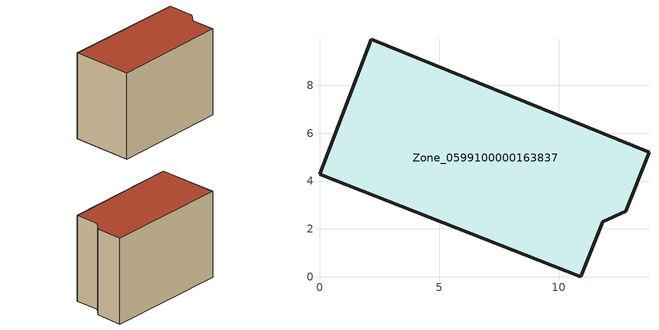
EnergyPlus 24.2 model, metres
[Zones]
Zone_0599100000163837
 floor ground (C_G): 2.16,9.92 13.76,5.2 12.79,2.73 11.82,2.29 10.92,0 0,4.28 z0
 wall outside (C_F): 13.76,5.2 2.16,9.92 0,4.28 10.92,0 11.82,2.29 12.79,2.73 13.76,5.2 z0:8.87
 roof outside (C_R): 2.16,9.92 0,4.28 10.92,0 11.82,2.29 12.79,2.73 13.76,5.2 z8.87
[BUILDING]
Pand.0599100000163837: North Axis=0; Terrain=City; Loads Convergence Tolerance Value=0.04; Temperature Convergence Tolerance Value=0.4; Solar Distribution=FullExterior; Maximum Number of Warmup Days=25; Minimum Number of Warmup Days=1
[Site:Location]
Rotterdam.The.Hague.AP_ZH_NLD Design_Conditions: Latitude=51.96; Longitude=4.45; Time Zone=1; Elevation=-4.5
[SITE:GROUNDTEMPERATURE:BUILDINGSURFACE]
18, 18, 18, 18, 18, 18, 18, 18, 18, 18, 18, 18
[MATERIAL] Thermal Absorptance=0.9; Solar Absorptance=0.7; Visible Absorptance=0.7
Name | Roughness | Thickness | Conductivity | Density | Specific Heat
G.TI.1946 | MediumSmooth | 0.15 | 1 | 540 | 1210
F.TI.1946 | Rough | 0.3 | 0.857143 | 1920 | 840
R.TI.1946 | MediumRough | 0.2 | 0.1 | 1500 | 1000
[CONSTRUCTION]
C_G: G.TI.1946
C_F: F.TI.1946
C_R: R.TI.1946
[ZONE]
Zone_0599100000163837: Type=1; Multiplier=1; Ceiling Height=Autocalculate; Volume=Autocalculate; Floor Area=autocalculate; Part of Total Floor Area=Yes
[ZONEINFILTRATION:DESIGNFLOWRATE]
Infil_Zone_0599100000163837: Zone or ZoneList or Space or SpaceList=Zone_0599100000163837; Schedule=AlwaysOn; Design Flow Rate Calculation Method=Flow/Area; Flow Rate per Floor Area=0.003; Constant Term Coefficient=1; Temperature Term Coefficient=0; Velocity Term Coefficient=0; Velocity Squared Term Coefficient=0
[HVACTEMPLATE:ZONE:IDEALLOADSAIRSYSTEM]
Zone_0599100000163837: Maximum Heating Supply Air Temperature=50; Minimum Cooling Supply Air Temperature=13; Maximum Heating Supply Air Humidity Ratio=0.0156; Minimum Cooling Supply Air Humidity Ratio=0.0077; Heating Limit=NoLimit; Cooling Limit=NoLimit; Dehumidification Control Type=ConstantSensibleHeatRatio; Cooling Sensible Heat Ratio=0.7; Dehumidification Setpoint=60; Humidification Control Type=None; Humidification Setpoint=30; Outdoor Air Method=None; Outdoor Air Flow Rate per Person=0.00944; Outdoor Air Flow Rate per Zone Floor Area=0; Outdoor Air Flow Rate per Zone=0; Demand Controlled Ventilation Type=None; Outdoor Air Economizer Type=NoEconomizer; Heat Recovery Type=None; Sensible Heat Recovery Effectiveness=0.7; Latent Heat Recovery Effectiveness=0.65
[ZONECONTROL:THERMOSTAT]
ThermostatControl_Zone_0599100000163837: Zone or ZoneList=Zone_0599100000163837; Control Type Schedule=DualSetpointControlType; Control 1=Thermostat_Zone_0599100000163837; Temperature Difference Between Cutout And Setpoint=0
[THERMOSTATSETPOINT:DUALSETPOINT]
Thermostat_Zone_0599100000163837: Heating Setpoint Temperature Schedule=HeatingSetpoint_Zone_0599100000163837; Cooling Setpoint Temperature Schedule=CoolingSetpoint_Zone_0599100000163837
[SCHEDULE:COMPACT]
HeatingSetpoint_Zone_0599100000163837: Through: 12/31, For: AllDays, Until: 24:00, 21
CoolingSetpoint_Zone_0599100000163837: Through: 12/31, For: AllDays, Until: 24:00, 24
DualSetpointControlType: Through: 12/31, For: AllDays, Until: 24:00, 4
AlwaysOn: Through: 12/31, For: AllDays, Until: 24:00, 1
